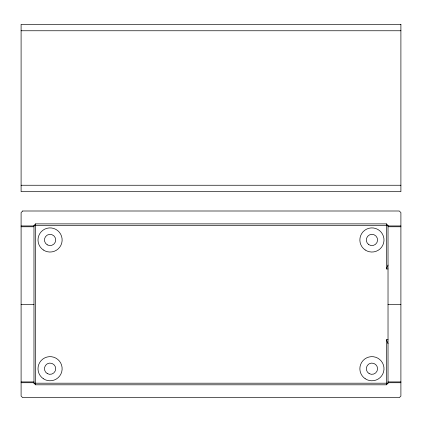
<?xml version="1.0" encoding="UTF-8"?>
<svg xmlns="http://www.w3.org/2000/svg" width="422" height="422" viewBox="0 0 422 422"><rect width="100%" height="100%" fill="white"/><g stroke="black" fill="none" stroke-linecap="round" stroke-linejoin="round"><path stroke-width="0.63" d="M388.024 268.935L386.415 268.935L388.024 265.053M33.976 225.485L35.585 223.876L386.415 223.876L388.024 225.485L388.024 383.197L386.415 384.806L35.585 384.806L33.976 383.197L33.976 225.485L388.024 225.485M21.1 30.759L400.9 30.759M21.1 185.253L400.9 185.253M21.1 225.955L33.976 225.955M388.024 225.955L400.9 225.955M21.1 226.762L33.976 226.762M388.024 226.762L400.9 226.762M21.1 304.341L33.976 304.341M388.024 304.341L400.9 304.341M386.415 384.806L386.415 339.747L388.024 339.747M21.1 381.921L33.976 381.921M388.024 381.921L400.9 381.921M21.1 382.728L33.976 382.728M388.024 382.728L400.9 382.728M33.976 383.197L388.024 383.197M386.415 339.747L388.024 343.629M386.415 223.876L386.415 268.935M35.585 223.876L35.585 384.806M22.709 211L21.1 212.609L21.1 396.073L22.709 397.682L399.291 397.682L400.9 396.073L400.9 212.609L399.291 211L22.709 211M400.9 24.318L21.1 24.318L21.1 191.688L400.9 191.688L400.9 24.318M369.118 373.591A5.634 5.634 0 0 0 377.563 368.712A5.634 5.634 0 0 0 369.118 363.838A5.634 5.634 0 0 0 369.118 373.591M47.253 244.844A5.634 5.634 0 0 0 55.699 239.97A5.634 5.634 0 0 0 47.253 235.091A5.634 5.634 0 0 0 47.253 244.844M47.253 373.591A5.634 5.634 0 0 0 55.699 368.712A5.634 5.634 0 0 0 47.253 363.838A5.634 5.634 0 0 0 47.253 373.591M368.775 244.633A5.634 5.634 0 0 0 377.553 240.371A5.634 5.634 0 0 0 369.472 234.901A5.634 5.634 0 0 0 368.775 244.633M43.302 249.961A12.069 12.069 0 0 0 62.108 240.83A12.069 12.069 0 0 0 44.795 229.109A12.069 12.069 0 0 0 43.302 249.961M43.302 378.708A12.069 12.069 0 0 0 62.108 369.577A12.069 12.069 0 0 0 44.795 357.856A12.069 12.069 0 0 0 43.302 378.708M365.167 249.961A12.069 12.069 0 0 0 383.973 240.83A12.069 12.069 0 0 0 366.66 229.109A12.069 12.069 0 0 0 365.167 249.961M365.167 378.708A12.069 12.069 0 0 0 383.973 369.577A12.069 12.069 0 0 0 366.66 357.856A12.069 12.069 0 0 0 365.167 378.708"/></g></svg>
